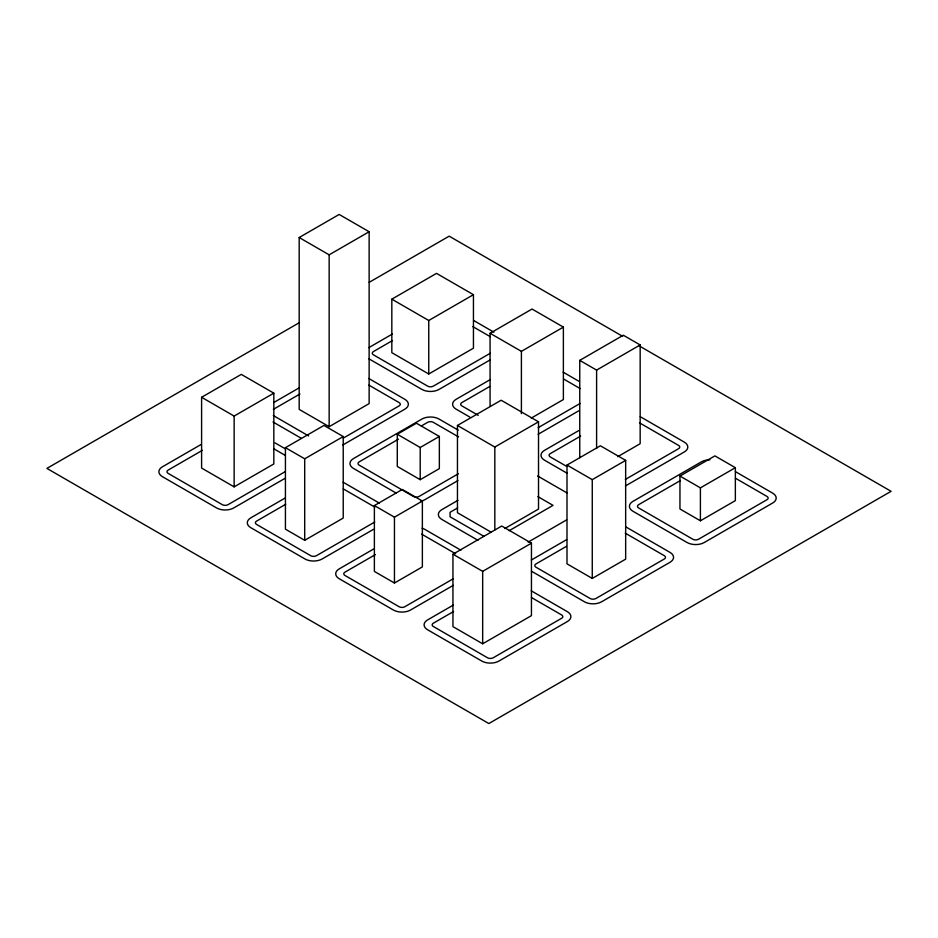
<?xml version="1.0" encoding="UTF-8"?>
<svg xmlns="http://www.w3.org/2000/svg" width="938" height="938" viewBox="0 0 938 938"><rect width="100%" height="100%" fill="white"/><g stroke="black" fill="none" stroke-linecap="round" stroke-linejoin="round"><path stroke-width="1.41" d="M299.187 237.525L339.169 214.45L369.138 231.745L369.138 403.598L329.156 426.684L299.187 409.39L299.187 237.525L329.156 254.831L369.138 231.745M299.421 322.613L46.9 468.402L488.839 723.55L891.1 491.313L639.106 345.829M369.22 282.315L449.161 236.165L622.644 336.32M201.6 397.29L241.289 374.379L273.826 393.163L273.826 463.958L234.148 486.869L201.6 468.074L201.6 397.29L234.148 416.073L273.826 393.163M391.826 299.175L436.522 273.368L473.444 294.684L473.444 348.186L428.748 373.992L391.826 352.676L391.826 299.175L428.748 320.491L473.444 294.684M200.931 444.577L162.438 466.796A12.1 6.988 0 0 0 162.438 476.68L216.619 507.95A12.1 6.988 0 0 0 233.726 507.95L285.058 478.321M273.65 402.59L299.316 387.769M368.822 347.646L392.342 334.057M202.362 450.334L168.148 470.09A4.033 2.333 0 0 0 168.148 473.385L222.318 504.667A4.033 2.333 0 0 0 228.028 504.667L285.058 471.732M273.333 409.355L299.949 393.995M392.459 340.576L373.453 351.551A4.033 2.333 0 0 0 373.453 354.845L427.634 386.128A4.033 2.333 0 0 0 433.333 386.128L490.363 353.204M285.433 447.684L323.962 425.442L343.226 436.557L343.226 518.057L304.698 540.3L285.433 529.173L285.433 447.684L304.698 458.811L343.226 436.557M490.07 405.708L490.07 333.271L532.045 309.036L563.375 327.116L563.375 399.553L531.271 418.09M343.355 438.081L399.119 405.884A4.033 2.333 0 0 0 399.119 402.59L368.88 385.131M342.804 444.987L404.817 409.179A12.1 6.988 0 0 0 404.817 399.295L368.704 378.448M490.363 359.782L439.043 389.422A12.1 6.988 0 0 1 421.924 389.422L368.88 358.797M490.07 333.271L521.399 351.351L563.375 327.116M285.058 498.078L250.833 517.835A12.1 6.988 0 0 0 250.833 527.707L305.014 558.989A12.1 6.988 0 0 0 322.121 558.989L373.453 529.36M490.363 379.538L456.149 399.295A12.1 6.988 0 0 0 456.149 409.179L469.692 417M397.278 434.259L416.413 423.214L439.347 436.451L439.347 468.637L420.201 479.681L397.278 466.444L397.278 434.259L420.201 447.496L439.347 436.451M285.691 504.292L256.543 521.129A4.033 2.333 0 0 0 256.543 524.412L310.724 555.695A4.033 2.333 0 0 0 316.423 555.695L374.719 522.044M398.486 439.172L359.195 461.859A4.033 2.333 0 0 0 359.195 465.154L413.377 496.425A4.033 2.333 0 0 0 419.075 496.425L458.365 473.749M421.291 426.004L427.634 422.346A4.033 2.333 0 0 1 433.333 422.346L458.541 436.897M489.73 386.491L461.848 402.59A4.033 2.333 0 0 0 461.848 405.884L478.228 415.335M491.078 532.139L457.451 512.723L457.451 425.465L501.15 400.233L538.518 421.807L538.518 509.064L504.808 528.528M579.754 457.697L579.754 360.368L623.313 335.218L640.162 344.95L640.162 443.721L617.767 456.654M579.754 360.368L596.603 370.1L640.162 344.95M374.379 505.57L402.296 489.46L422.37 501.044L422.37 566.904L394.452 583.014L374.379 571.43L374.379 505.57L394.452 517.166L422.37 501.044M457.451 425.465L494.818 447.039L538.518 421.807M538.213 427.646L580.036 403.504M457.932 480.584L424.785 499.72A12.1 6.988 0 0 1 421.033 501.197M538.131 434.282L578.769 410.821M373.453 549.117L339.239 568.874A12.1 6.988 0 0 0 339.239 578.746L393.409 610.028A12.1 6.988 0 0 0 410.527 610.028L453.3 585.335M457.932 500.341L441.892 509.604A12.1 6.988 0 0 0 441.892 519.476L478.005 540.335M578.769 430.577L544.544 450.334A12.1 6.988 0 0 0 544.544 460.206L567.127 473.244M375.352 554.604L344.938 572.157A4.033 2.333 0 0 0 344.938 575.451L399.119 606.734A4.033 2.333 0 0 0 404.817 606.734L452.984 578.934M580.669 436.064L550.254 453.629A4.033 2.333 0 0 0 550.254 456.923L566.634 466.374M457.638 507.915L450.076 512.277L450.076 516.803L484.102 536.442M566.998 465.06L600.402 445.785L625.658 460.37L625.658 559.154L592.265 578.429L566.998 563.844L566.998 465.06L592.265 479.646L625.658 460.37M452.948 554.194L501.724 526.03L531.447 543.184L531.447 615.633L482.671 643.785L452.948 626.631L452.948 554.194L482.671 571.348L531.447 543.184M509.193 530.685L553.033 505.371L537.884 496.624M625.341 479.424L678.573 448.692A4.033 2.333 0 0 0 678.573 445.398L639.505 422.839M528.153 542.117L566.646 519.887M625.458 485.931L684.271 451.975A12.1 6.988 0 0 0 684.271 442.103L640.255 416.683M453.3 605.092L427.634 619.901A12.1 6.988 0 0 0 427.634 629.785L481.815 661.067A12.1 6.988 0 0 0 498.922 661.067L567.361 621.554A12.1 6.988 0 0 0 567.361 611.67L531.236 590.823M531.354 560.021L566.646 539.643M679.956 476.058L714.908 455.891L735.357 467.699L735.357 500.622L700.405 520.789L679.956 508.994L679.956 476.058L700.405 487.866L735.357 467.699M453.617 611.494L433.333 623.195A4.033 2.333 0 0 0 433.333 626.49L487.514 657.773A4.033 2.333 0 0 0 493.224 657.773L561.651 618.259A4.033 2.333 0 0 0 561.651 614.965L531.412 597.506M566.411 546.373L535.997 563.926A4.033 2.333 0 0 0 535.997 567.22L590.166 598.503A4.033 2.333 0 0 0 595.876 598.503L664.315 558.989A4.033 2.333 0 0 0 664.315 555.695L625.247 533.147M680.472 480.514L638.649 504.667A4.033 2.333 0 0 0 638.649 507.95L692.83 539.233A4.033 2.333 0 0 0 698.529 539.233L766.967 499.72A4.033 2.333 0 0 0 766.967 496.425L735.462 478.239M473.62 320.479L493.927 332.204M563.14 372.163L578.945 381.285M735.415 471.638L772.666 493.142A12.1 6.988 0 0 1 772.666 503.014L704.227 542.527A12.1 6.988 0 0 1 687.12 542.527L632.939 511.245A12.1 6.988 0 0 1 632.939 501.373L701.378 461.859A12.1 6.988 0 0 1 709.937 459.808M472.799 326.588L490.433 336.777M563.715 379.081L580.094 388.543M458.225 430.132L439.043 419.052A12.1 6.988 0 0 0 421.924 419.052L353.497 458.565A12.1 6.988 0 0 0 353.497 468.437L396.387 493.212M537.591 475.953L566.939 492.896M625.998 526.992L670.013 552.4A12.1 6.988 0 0 1 670.013 562.284L601.575 601.797A12.1 6.988 0 0 1 584.468 601.797L531.412 571.172M273.321 415.569L308.602 435.936M272.993 421.971L301.215 438.257M275.08 442.924L285.234 448.786M343.156 482.226L379.28 503.085M460.898 550.207L424.785 529.36A12.1 6.988 0 0 0 422.1 528.188M273.779 448.763L285.117 455.305M343.285 488.886L374.778 507.071M421.596 534.109L455.622 553.748M700.405 487.866L700.405 520.789M596.603 370.1L596.603 448.54M592.265 479.646L592.265 578.429M521.399 351.351L521.399 413.646M494.818 447.039L494.818 529.935M482.671 571.348L482.671 643.785M428.748 320.491L428.748 373.992M420.201 447.496L420.201 479.681M394.452 517.166L394.452 583.014M329.156 254.831L329.156 426.684M304.698 458.811L304.698 540.3M234.148 416.073L234.148 486.869"/></g></svg>
